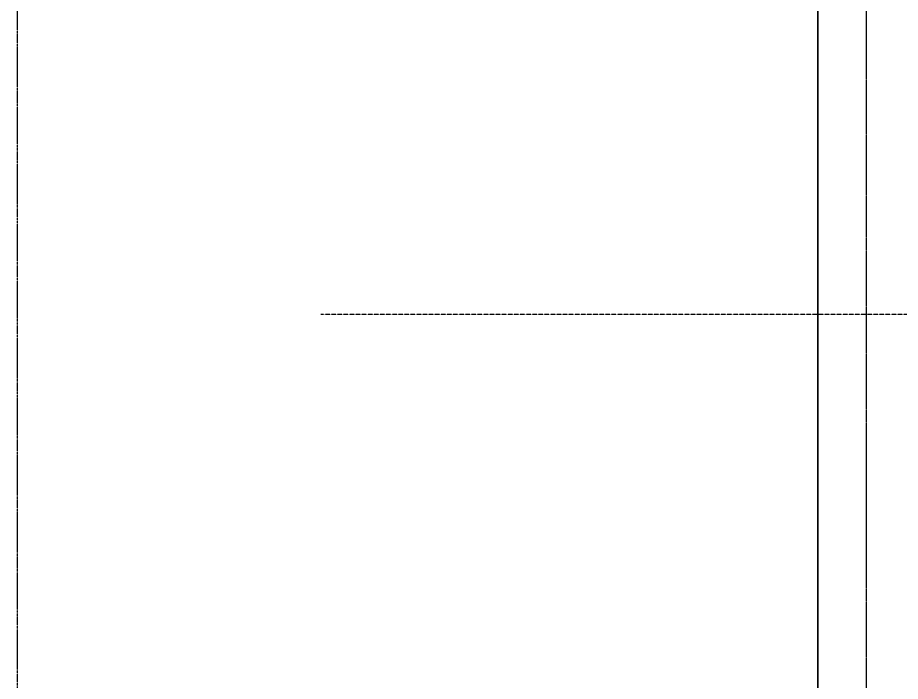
# Model space of a CAD drawing. Extents: x 220580 to 2027826, y -309201 to 71987.
# Drawn here: x 284198 to 289658, y -218370 to -214261 of the extents above; entities that cross this region are included whole.
import ezdxf

# ---------------------------------------------------------------- set-up
doc = ezdxf.new("R2010")
doc.units = 0
for name, pattern in [('__DASH', [0.35, 0.25, -0.1]), ('CENTER', [2, 1.25, -0.25, 0.25, -0.25]), ('DASH', [0.35, 0.25, -0.1]), ('DOTE', [2.42, 2, -0.2, 0.02, -0.2])]:
    doc.linetypes.add(name, pattern=pattern)
for name, color, linetype in [('A-AXIS-DOTE', 14, 'DOTE'), ('A-AXIS-DP', 126, 'Continuous'), ('A-LIN-V', 9, 'Continuous'), ('COLUMN', 4, 'Continuous'), ('DOTE', 1, 'CENTER')]:
    doc.layers.add(name, color=color, linetype=linetype)

# ---------------------------------------------------------------- blocks, each defined once
blk = doc.blocks.new('G$C845E5159')
at = {"layer": 'COLUMN'}
blk.add_lwpolyline([(300, 700), (300, -11000), (-300, -11000), (-300, 700), (300, 700)], dxfattribs=at)
blk = doc.blocks.new('e534654')
at = {"layer": 'COLUMN'}
blk.add_lwpolyline([(300, 700), (300, -11000), (-300, -11000), (-300, 700), (300, 700)], dxfattribs=at)
blk = doc.blocks.new('20250821141233')
at = {"layer": 'DOTE', "ltscale": 180}
for p, q in [((10500, -5606.8), (10500, 18238.3)), ((5250, -3255), (5250, 17078.5))]:
    blk.add_line(p, q, dxfattribs=at)

msp = doc.modelspace()

# ---------------------------------------------------------------- linework, layer by layer
at = {"layer": 'A-AXIS-DOTE'}
msp.add_line((289448.2, -229635.8), (289448.2, -205790.6), dxfattribs=at)
at = {"layer": 'A-AXIS-DOTE', "linetype": 'DASH'}
msp.add_line((284198.2, -227284), (284198.2, -206950.4), dxfattribs=at)
at = {"layer": 'A-AXIS-DOTE', "linetype": '__DASH', "ltscale": 2}
msp.add_line((388448.2, -216099.2), (286072.5, -216099.2), dxfattribs=at)

# ---------------------------------------------------------------- block references
at = {"layer": 'A-AXIS-DP', "ltscale": 2800}
msp.add_blockref('20250821141233', (278948.2, -224029), dxfattribs=at)
at = {"layer": 'A-LIN-V'}
msp.add_blockref('G$C845E5159', (289448.2, -213029), dxfattribs=at)
at = {"layer": 'A-LIN-V', "xscale": -1}
msp.add_blockref('e534654', (289448.2, -213029), dxfattribs=at)

doc.saveas('drawing.dxf')
